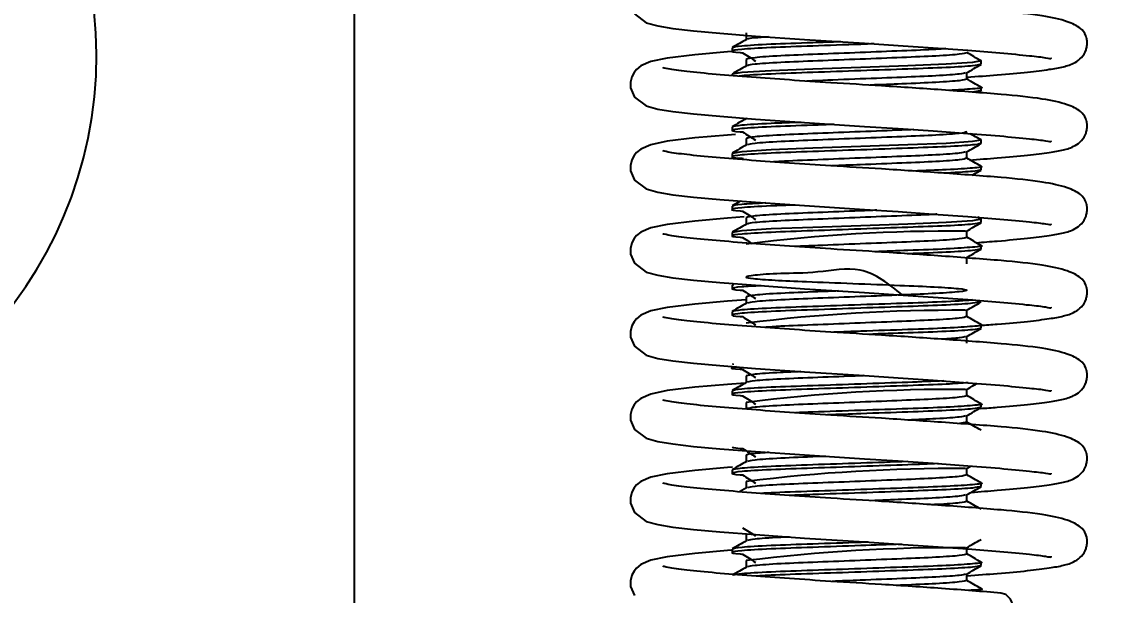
# Model space of a CAD drawing. Header units: millimetres. Extents: x 5 to 292, y 4 to 204.
# Drawn here: x 120.52 to 133.69, y 88.78 to 95.68 of the extents above; entities that cross this region are included whole.
import ezdxf

# ---------------------------------------------------------------- set-up
doc = ezdxf.new("R2010")
doc.units = ezdxf.units.MM
doc.layers.add('LAYER_1', color=179, linetype='Continuous')
doc.styles.add('SLDTEXTSTYLE0', font='TXT', dxfattribs={"width": 0.75})
doc.dimstyles.new('SLDDIMSTYLE1', dxfattribs={"dimtxt": 3.5, "dimasz": 3.556, "dimexe": 0, "dimexo": 0.0625, "dimgap": 0.875, "dimtad": 1, "dimrnd": 1e-09, "dimzin": 12, "dimdsep": 46, "dimtxsty": 'SLDTEXTSTYLE0', "dimblk1": 'CLOSED', "dimblk2": 'CLOSED', "dimsah": 1, "dimcen": 0.09, "dimadec": 0, "dimazin": 3, "dimtfac": 1, "dimtmove": 0, "dimatfit": 0, "dimldrblk": 'CLOSED', "dimfxl": 1, "dimfrac": 2, "dimtolj": 1, "dimtzin": 12, "dimarcsym": 0})

# ---------------------------------------------------------------- blocks, each defined once
blk = doc.blocks.new('_CLOSED')
at = {"color": 0, "linetype": 'ByBlock', "lineweight": -2}
for p, q in [((-1, 0.166667), (0, 0)), ((-1, 0.166667), (-1, -0.166667)), ((0, 0), (-1, -0.166667)), ((0, 0), (-1, 0))]:
    blk.add_line(p, q, dxfattribs=at)
blk = doc.blocks.new('_D_2')
at = {"layer": 'LAYER_1'}
for p, q in [((145.849, 100.538), (145.849, 106.888)), ((120.023, 100.538), (146.849, 100.538)), ((145.849, 100.538), (145.849, 77.566)), ((79.07, 77.566), (146.849, 77.566)), ((145.849, 77.566), (145.849, 71.216))]:
    blk.add_line(p, q, dxfattribs=at)
at = {"layer": 'LAYER_1', "xscale": 3.556, "yscale": 3.556}
for p, rotation in [((145.849, 100.538, 1.494), 270), ((145.849, 77.566, 1.494), 90)]:
    blk.add_blockref('_CLOSED', p, dxfattribs=dict(at, rotation=rotation))
at = {"layer": 'LAYER_1', "insert": (141.337, 79.127), "char_height": 3.5, "attachment_point": 1, "rotation": 90, "style": 'SLDTEXTSTYLE0'}
blk.add_mtext('22.97mm', dxfattribs=at)

msp = doc.modelspace()

# ---------------------------------------------------------------- linework, layer by layer
at = {"color": 7, "linetype": 'Continuous', "lineweight": 25}
for p, q in [((124.523, 96.288), (124.523, 85.788)), ((129.245, 95.545), (129.245, 95.467)), ((129.245, 95.545), (129.245, 95.467)), ((129.073, 95.366), (129.073, 95.327)), ((129.245, 95.227), (129.245, 95.15)), ((129.245, 95.227), (129.245, 95.15)), ((132.073, 95.168), (132.073, 95.208)), ((131.901, 94.989), (131.901, 95.067)), ((132.055, 94.848), (131.971, 94.832)), ((132.035, 94.827), (132.071, 94.848)), ((132.073, 94.85), (132.073, 94.89)), ((129.073, 94.414), (129.073, 94.374)), ((129.245, 94.275), (129.245, 94.197)), ((129.245, 94.275), (129.245, 94.197)), ((132.073, 94.215), (132.073, 94.255)), ((131.901, 94.037), (131.901, 94.115)), ((129.073, 94.096), (129.073, 94.057)), ((132.073, 93.898), (132.073, 93.938)), ((129.073, 93.461), (129.073, 93.422)), ((132.071, 93.305), (132.034, 93.327)), ((129.245, 93.322), (129.245, 93.245)), ((129.245, 93.322), (129.245, 93.245)), ((132.073, 93.263), (132.073, 93.303)), ((129.073, 93.144), (129.073, 93.104)), ((131.901, 93.084), (131.901, 93.162)), ((132.073, 92.945), (132.073, 92.985)), ((131.901, 92.767), (131.901, 92.845)), ((129.09, 92.512), (129.073, 92.509)), ((129.073, 92.509), (129.073, 92.469)), ((129.245, 92.37), (129.245, 92.292)), ((129.245, 92.37), (129.245, 92.292)), ((129.073, 92.191), (129.073, 92.152)), ((131.901, 92.132), (131.901, 92.21)), ((132.073, 91.993), (132.073, 92.033)), ((131.901, 91.814), (131.901, 91.892)), ((129.089, 91.559), (129.073, 91.556)), ((129.245, 91.417), (129.245, 91.34)), ((129.245, 91.417), (129.245, 91.34)), ((129.073, 91.239), (129.073, 91.199)), ((131.901, 91.179), (131.901, 91.257)), ((129.245, 91.1), (129.245, 91.022)), ((129.245, 91.1), (129.245, 91.022)), ((132.073, 91.04), (132.073, 91.08)), ((131.899, 90.862), (131.812, 90.844)), ((131.901, 90.862), (131.901, 90.94)), ((129.245, 90.465), (129.245, 90.387)), ((129.245, 90.465), (129.245, 90.387)), ((131.898, 90.303), (131.95, 90.333)), ((131.901, 90.227), (131.901, 90.305)), ((129.073, 90.286), (129.073, 90.247)), ((129.247, 90.071), (129.165, 90.023)), ((129.245, 90.147), (129.245, 90.07)), ((129.245, 90.147), (129.245, 90.07)), ((132.073, 90.088), (132.073, 90.128)), ((131.901, 89.909), (131.901, 89.987)), ((129.245, 89.512), (129.245, 89.435)), ((129.245, 89.512), (129.245, 89.435)), ((129.073, 89.334), (129.073, 89.294)), ((131.901, 89.274), (131.901, 89.352)), ((129.245, 89.195), (129.245, 89.117)), ((129.245, 89.195), (129.245, 89.117)), ((132.073, 89.135), (132.073, 89.175)), ((131.901, 88.957), (131.901, 89.035))]:
    msp.add_line(p, q, dxfattribs=at)
at = {"color": 7, "linetype": 'Continuous', "lineweight": 25, "flags": 128}
for points in [[(127.898, 95.774), (128.041, 95.668), (128.179, 95.629), (128.361, 95.599), (128.61, 95.57), (128.928, 95.542), (129.355, 95.508), (129.944, 95.467), (130.668, 95.421), (131.074, 95.395), (131.496, 95.366), (131.913, 95.336), (132.296, 95.306), (132.296, 95.306)], [(129.098, 95.322), (129.019, 95.316), (128.625, 95.281), (128.294, 95.241), (128.095, 95.2), (127.974, 95.148), (127.923, 95.106), (127.894, 95.07), (127.867, 95.019), (127.851, 94.952), (127.852, 94.885), (127.898, 94.774), (128.041, 94.668), (128.179, 94.629), (128.361, 94.599), (128.61, 94.57), (128.928, 94.542), (129.355, 94.508), (129.944, 94.467), (130.668, 94.421), (131.074, 94.395), (131.496, 94.366), (131.913, 94.336), (132.296, 94.306), (132.296, 94.306)], [(132.059, 95.21), (132.073, 95.208), (131.969, 95.189), (131.651, 95.168), (131.189, 95.15), (130.623, 95.13), (130.046, 95.11), (129.545, 95.091), (129.193, 95.069), (129.073, 95.049), (129.073, 95.049)], [(129.114, 94.323), (129.019, 94.316), (128.625, 94.281), (128.294, 94.241), (128.095, 94.2), (127.974, 94.148), (127.923, 94.106), (127.894, 94.07), (127.867, 94.019), (127.851, 93.952), (127.852, 93.885), (127.898, 93.774), (128.041, 93.668), (128.179, 93.629), (128.361, 93.599), (128.61, 93.57), (128.928, 93.542), (129.355, 93.508), (129.944, 93.467), (130.668, 93.421), (131.074, 93.395), (131.496, 93.366), (131.913, 93.336), (132.296, 93.306), (132.296, 93.306)], [(132.059, 94.258), (132.073, 94.256), (131.969, 94.237), (131.651, 94.216), (131.189, 94.197), (130.623, 94.178), (130.046, 94.157), (129.545, 94.138), (129.193, 94.116), (129.073, 94.096), (129.073, 94.096)], [(129.221, 93.331), (129.019, 93.316), (128.625, 93.281), (128.294, 93.241), (128.095, 93.2), (127.974, 93.148), (127.923, 93.106), (127.894, 93.07), (127.867, 93.019), (127.851, 92.952), (127.852, 92.885), (127.898, 92.774), (128.041, 92.668), (128.179, 92.629), (128.361, 92.599), (128.61, 92.57), (128.928, 92.542), (129.355, 92.508), (129.944, 92.467), (130.668, 92.421), (131.074, 92.395), (131.496, 92.366), (131.913, 92.336), (132.296, 92.306), (132.296, 92.306)], [(132.059, 93.305), (132.073, 93.303), (131.969, 93.284), (131.651, 93.263), (131.189, 93.245), (130.623, 93.225), (130.046, 93.205), (129.545, 93.186), (129.193, 93.164), (129.073, 93.144), (129.073, 93.144)], [(129.245, 92.333), (129.019, 92.316), (128.625, 92.281), (128.294, 92.241), (128.095, 92.2), (127.974, 92.148), (127.923, 92.106), (127.894, 92.07), (127.867, 92.019), (127.851, 91.952), (127.852, 91.885), (127.898, 91.774), (128.041, 91.668), (128.179, 91.629), (128.361, 91.599), (128.61, 91.57), (128.928, 91.542), (129.355, 91.508), (129.944, 91.467), (130.668, 91.421), (131.074, 91.395), (131.496, 91.366), (131.913, 91.336), (132.296, 91.306), (132.296, 91.306)], [(129.232, 91.332), (129.019, 91.316), (128.625, 91.281), (128.294, 91.241), (128.095, 91.2), (127.974, 91.148), (127.923, 91.106), (127.894, 91.07), (127.867, 91.019), (127.851, 90.952), (127.852, 90.885), (127.898, 90.774), (128.041, 90.668), (128.179, 90.629), (128.361, 90.599), (128.61, 90.57), (128.928, 90.542), (129.355, 90.508), (129.944, 90.467), (130.668, 90.421), (131.074, 90.395), (131.496, 90.366), (131.913, 90.336), (132.296, 90.306), (132.296, 90.306)], [(129.077, 90.32), (129.019, 90.316), (128.625, 90.281), (128.294, 90.241), (128.095, 90.2), (127.974, 90.148), (127.923, 90.106), (127.894, 90.07), (127.867, 90.019), (127.851, 89.952), (127.852, 89.885), (127.898, 89.774), (128.041, 89.668), (128.179, 89.629), (128.361, 89.599), (128.61, 89.57), (128.928, 89.542), (129.355, 89.508), (129.944, 89.467), (130.668, 89.421), (131.074, 89.395), (131.496, 89.366), (131.913, 89.336), (132.296, 89.306), (132.296, 89.306)], [(129.073, 89.32), (129.019, 89.316), (128.625, 89.281), (128.294, 89.241), (128.095, 89.2), (127.974, 89.148), (127.923, 89.106), (127.894, 89.07), (127.867, 89.019), (127.851, 88.952), (127.852, 88.885), (127.898, 88.774)], [(132.296, 88.306), (132.304, 88.306), (132.369, 88.325), (132.425, 88.379), (132.462, 88.46), (132.475, 88.556), (132.462, 88.651), (132.425, 88.732), (132.369, 88.787), (132.31, 88.805)]]:
    msp.add_lwpolyline(points, dxfattribs=at)
at = {"color": 7, "linetype": 'Continuous', "lineweight": 25}
for centre, radius, start, end in [((116.379, 95.244), 5.044, 0.5, 89.5), ((116.423, 95.288), 5, 270, 0), ((131.75, 72.993), 20.168, 89.6179, 97.135), ((131.749, 72.05), 20.158, 89.6161, 97.1368), ((131.75, 71.09), 20.166, 89.6174, 97.1353), ((131.75, 70.136), 20.167, 89.6178, 97.1351), ((131.75, 69.186), 20.165, 89.6173, 97.1356)]:
    msp.add_arc(centre, radius, start, end, dxfattribs=at)
for points, knots in [([(131.901, 95.013), (132.026, 95.022), (132.302, 95.043), (132.631, 95.073), (132.896, 95.106), (133.059, 95.136), (133.175, 95.167), (133.281, 95.241), (133.33, 95.317), (133.347, 95.382), (133.35, 95.421), (133.348, 95.456), (133.343, 95.483), (133.323, 95.544), (133.261, 95.616), (133.103, 95.693), (132.805, 95.758), (132.386, 95.801), (131.978, 95.832), (131.502, 95.867), (130.921, 95.906), (130.292, 95.943), (129.76, 95.979), (129.288, 96.013), (128.861, 96.047), (128.512, 96.081), (128.308, 96.108), (128.236, 96.129), (128.243, 96.124), (128.243, 96.124)], [0, 0, 0, 0, 0.043062, 0.094746, 0.141849, 0.183734, 0.220463, 0.238012, 0.25447, 0.2609, 0.266018, 0.268554, 0.273803, 0.280962, 0.310003, 0.353753, 0.411449, 0.480778, 0.523617, 0.564368, 0.637024, 0.696776, 0.746643, 0.796498, 0.849534, 0.905571, 0.960127, 0.998432, 1, 1, 1, 1]), ([(130.382, 95.439), (130.268, 95.435), (129.956, 95.424), (129.514, 95.409), (129.144, 95.386), (129.097, 95.373), (129.073, 95.366)], [0, 0, 0, 0, 0.158641, 0.433873, 0.720338, 1, 1, 1, 1]), ([(129.247, 95.468), (129.219, 95.452), (129.161, 95.419), (129.104, 95.386), (129.075, 95.369)], [0, 0, 0, 0, 0.499962, 1, 1, 1, 1]), ([(129.513, 95.497), (129.453, 95.493), (129.294, 95.483), (129.273, 95.474), (129.26, 95.469)], [0, 0, 0, 0, 0.385319, 1, 1, 1, 1]), ([(130.785, 95.414), (130.731, 95.412), (130.489, 95.403), (130.028, 95.387), (129.512, 95.369), (129.152, 95.347), (129.048, 95.327), (129.085, 95.314), (129.196, 95.307), (129.209, 95.306)], [0, 0, 0, 0, 0.0524843, 0.2368106, 0.423051, 0.6168922, 0.80613, 0.9775587, 1, 1, 1, 1]), ([(129.198, 95.306), (129.225, 95.29), (129.278, 95.256), (129.331, 95.223), (129.357, 95.207)], [0, 0, 0, 0, 0.4999987, 1, 1, 1, 1]), ([(131.646, 95.356), (131.609, 95.353), (131.489, 95.343), (131.121, 95.329), (130.619, 95.309), (130.091, 95.288), (129.635, 95.27), (129.308, 95.247), (129.266, 95.234), (129.245, 95.227)], [0, 0, 0, 0, 0.06504, 0.214508, 0.368079, 0.522636, 0.678793, 0.841327, 1, 1, 1, 1]), ([(131.899, 95.307), (131.882, 95.301), (131.846, 95.288), (131.554, 95.267), (131.128, 95.249), (130.617, 95.229), (130.092, 95.208), (129.636, 95.19), (129.321, 95.169), (129.279, 95.157), (129.261, 95.151)], [0, 0, 0, 0, 0.1215282, 0.2495671, 0.3726469, 0.4991065, 0.6263774, 0.754966, 0.8888067, 1, 1, 1, 1]), ([(132.071, 95.21), (132.042, 95.227), (131.985, 95.259), (131.929, 95.292), (131.901, 95.308)], [0, 0, 0, 0, 0.507398, 1, 1, 1, 1]), ([(132.296, 95.306), (132.425, 95.294), (132.662, 95.271), (132.846, 95.251), (132.921, 95.232), (132.915, 95.245), (132.914, 95.247)], [0, 0, 0, 0, 0.389276, 0.713916, 0.967012, 1, 1, 1, 1]), ([(131.931, 94.015), (132.046, 94.024), (132.311, 94.044), (132.631, 94.073), (132.896, 94.106), (133.059, 94.136), (133.175, 94.167), (133.281, 94.241), (133.33, 94.317), (133.347, 94.382), (133.35, 94.421), (133.348, 94.456), (133.343, 94.483), (133.323, 94.544), (133.261, 94.616), (133.103, 94.693), (132.805, 94.758), (132.386, 94.801), (131.978, 94.832), (131.502, 94.867), (130.921, 94.906), (130.292, 94.943), (129.76, 94.979), (129.288, 95.013), (128.861, 95.047), (128.512, 95.081), (128.308, 95.108), (128.236, 95.129), (128.243, 95.124), (128.243, 95.124)], [0, 0, 0, 0, 0.039632, 0.091501, 0.138773, 0.180808, 0.217669, 0.23528, 0.251797, 0.258251, 0.263387, 0.265932, 0.2712, 0.278385, 0.30753, 0.351436, 0.409339, 0.478917, 0.521909, 0.562807, 0.635723, 0.695689, 0.745735, 0.795768, 0.848995, 0.905233, 0.959984, 0.998427, 1, 1, 1, 1]), ([(129.247, 95.151), (129.219, 95.134), (129.161, 95.101), (129.104, 95.068), (129.075, 95.051)], [0, 0, 0, 0, 0.499966, 1, 1, 1, 1]), ([(132.055, 95.165), (132.038, 95.16), (131.999, 95.148), (131.68, 95.128), (131.2, 95.111), (130.624, 95.09), (130.028, 95.069), (129.522, 95.051), (129.212, 95.034), (129.169, 95.026), (129.161, 95.024)], [0, 0, 0, 0, 0.113802, 0.255187, 0.391099, 0.530741, 0.671278, 0.813274, 0.961065, 1, 1, 1, 1]), ([(131.884, 95.066), (131.869, 95.061), (131.834, 95.049), (131.553, 95.029), (131.127, 95.011), (130.622, 94.991), (130.204, 94.975), (130.017, 94.967), (129.974, 94.965)], [0, 0, 0, 0, 0.157754, 0.356254, 0.547066, 0.743117, 0.940427, 1, 1, 1, 1]), ([(131.898, 95.066), (131.927, 95.082), (131.985, 95.116), (132.042, 95.149), (132.071, 95.165)], [0, 0, 0, 0, 0.499959, 1, 1, 1, 1]), ([(131.899, 94.989), (131.882, 94.983), (131.847, 94.971), (131.553, 94.95), (131.165, 94.933), (130.868, 94.922), (130.738, 94.917)], [0, 0, 0, 0, 0.2592846, 0.5324599, 0.7950551, 1, 1, 1, 1]), ([(132.071, 94.893), (132.042, 94.909), (131.985, 94.942), (131.929, 94.975), (131.901, 94.991)], [0, 0, 0, 0, 0.507462, 1, 1, 1, 1]), ([(132.059, 94.893), (132.064, 94.892), (132.111, 94.885), (132.005, 94.872), (131.789, 94.859), (131.685, 94.853)], [0, 0, 0, 0, 0.058457, 0.549204, 1, 1, 1, 1]), ([(129.247, 94.516), (129.218, 94.499), (129.161, 94.466), (129.104, 94.433), (129.075, 94.416)], [0, 0, 0, 0, 0.49996, 1, 1, 1, 1]), ([(130.303, 94.444), (130.216, 94.441), (129.932, 94.431), (129.513, 94.416), (129.152, 94.394), (129.048, 94.375), (129.085, 94.362), (129.196, 94.354), (129.209, 94.354)], [0, 0, 0, 0, 0.0969514, 0.3173214, 0.5466853, 0.7706022, 0.9734462, 1, 1, 1, 1]), ([(129.906, 94.469), (129.78, 94.465), (129.471, 94.454), (129.147, 94.434), (129.097, 94.42), (129.073, 94.414)], [0, 0, 0, 0, 0.259191, 0.634046, 1, 1, 1, 1]), ([(131.261, 94.382), (131.214, 94.38), (131.031, 94.372), (130.613, 94.356), (130.093, 94.335), (129.634, 94.317), (129.308, 94.295), (129.266, 94.282), (129.245, 94.275)], [0, 0, 0, 0, 0.0620853, 0.2454567, 0.4300046, 0.6164633, 0.8105375, 1, 1, 1, 1]), ([(129.198, 94.354), (129.225, 94.337), (129.278, 94.304), (129.331, 94.271), (129.357, 94.254)], [0, 0, 0, 0, 0.500003, 1, 1, 1, 1]), ([(131.899, 94.354), (131.882, 94.348), (131.846, 94.336), (131.554, 94.315), (131.128, 94.297), (130.617, 94.277), (130.092, 94.256), (129.636, 94.238), (129.321, 94.216), (129.279, 94.204), (129.26, 94.199)], [0, 0, 0, 0, 0.121483, 0.249474, 0.372508, 0.49892, 0.626143, 0.754684, 0.888474, 1, 1, 1, 1]), ([(132.071, 94.258), (132.042, 94.274), (131.998, 94.3), (131.954, 94.325), (131.938, 94.334)], [0, 0, 0, 0, 0.65113, 1, 1, 1, 1]), ([(132.296, 94.306), (132.425, 94.294), (132.662, 94.271), (132.846, 94.251), (132.921, 94.232), (132.915, 94.245), (132.914, 94.247)], [0, 0, 0, 0, 0.3892759, 0.7139155, 0.9670114, 1, 1, 1, 1]), ([(132.012, 93.021), (132.099, 93.028), (132.335, 93.046), (132.63, 93.073), (132.896, 93.106), (133.059, 93.136), (133.175, 93.167), (133.281, 93.241), (133.33, 93.317), (133.347, 93.382), (133.35, 93.421), (133.348, 93.456), (133.343, 93.483), (133.323, 93.544), (133.261, 93.616), (133.103, 93.693), (132.805, 93.758), (132.386, 93.801), (131.978, 93.832), (131.502, 93.867), (130.921, 93.906), (130.292, 93.943), (129.76, 93.979), (129.288, 94.013), (128.861, 94.047), (128.512, 94.081), (128.308, 94.108), (128.236, 94.129), (128.243, 94.124), (128.243, 94.124)], [0, 0, 0, 0, 0.030315, 0.082688, 0.130418, 0.172862, 0.21008, 0.227862, 0.24454, 0.251055, 0.256242, 0.258811, 0.26413, 0.271385, 0.300812, 0.345145, 0.40361, 0.473863, 0.517272, 0.558566, 0.63219, 0.692737, 0.743269, 0.793787, 0.84753, 0.904313, 0.959596, 0.998411, 1, 1, 1, 1]), ([(132.055, 94.213), (132.038, 94.207), (131.999, 94.196), (131.68, 94.176), (131.201, 94.158), (130.623, 94.138), (130.03, 94.117), (129.511, 94.099), (129.153, 94.077), (129.048, 94.057), (129.085, 94.044), (129.196, 94.037), (129.209, 94.036)], [0, 0, 0, 0, 0.090812, 0.203635, 0.31209, 0.423522, 0.535668, 0.648979, 0.766914, 0.882048, 0.986346, 1, 1, 1, 1]), ([(129.247, 94.198), (129.219, 94.182), (129.161, 94.149), (129.104, 94.115), (129.075, 94.099)], [0, 0, 0, 0, 0.499965, 1, 1, 1, 1]), ([(131.898, 94.113), (131.927, 94.13), (131.985, 94.163), (132.042, 94.196), (132.071, 94.213)], [0, 0, 0, 0, 0.4999546, 1, 1, 1, 1]), ([(131.884, 94.113), (131.869, 94.108), (131.835, 94.097), (131.553, 94.077), (131.129, 94.059), (130.615, 94.039), (130.101, 94.018), (129.723, 94.004), (129.6, 93.995), (129.572, 93.993)], [0, 0, 0, 0, 0.131444, 0.296838, 0.455827, 0.619181, 0.783583, 0.949688, 1, 1, 1, 1]), ([(131.899, 94.037), (131.882, 94.031), (131.847, 94.018), (131.554, 93.997), (131.129, 93.979), (130.67, 93.961), (130.386, 93.95), (130.271, 93.945)], [0, 0, 0, 0, 0.207604, 0.426331, 0.636586, 0.852614, 1, 1, 1, 1]), ([(132.071, 93.94), (132.042, 93.957), (131.985, 93.989), (131.929, 94.022), (131.901, 94.038)], [0, 0, 0, 0, 0.507591, 1, 1, 1, 1]), ([(132.059, 93.94), (132.064, 93.94), (132.111, 93.932), (131.987, 93.919), (131.708, 93.899), (131.395, 93.888), (131.254, 93.883)], [0, 0, 0, 0, 0.040139, 0.373622, 0.716732, 1, 1, 1, 1]), ([(132.055, 93.895), (132.036, 93.89), (131.992, 93.879), (131.804, 93.865), (131.633, 93.858), (131.624, 93.858)], [0, 0, 0, 0, 0.432301, 0.96938, 1, 1, 1, 1]), ([(131.962, 93.833), (131.97, 93.837), (132.006, 93.858), (132.042, 93.879), (132.071, 93.895)], [0, 0, 0, 0, 0.20461, 1, 1, 1, 1]), ([(129.834, 93.474), (129.733, 93.471), (129.451, 93.461), (129.156, 93.442), (129.047, 93.422), (129.085, 93.409), (129.196, 93.402), (129.209, 93.401)], [0, 0, 0, 0, 0.156809, 0.440101, 0.716666, 0.967203, 1, 1, 1, 1]), ([(129.482, 93.499), (129.371, 93.493), (129.129, 93.48), (129.093, 93.468), (129.073, 93.461)], [0, 0, 0, 0, 0.45662, 1, 1, 1, 1]), ([(129.176, 93.522), (129.171, 93.519), (129.137, 93.5), (129.104, 93.481), (129.075, 93.464)], [0, 0, 0, 0, 0.145622, 1, 1, 1, 1]), ([(129.198, 93.401), (129.225, 93.385), (129.278, 93.351), (129.331, 93.318), (129.357, 93.302)], [0, 0, 0, 0, 0.500003, 1, 1, 1, 1]), ([(130.817, 93.412), (130.751, 93.409), (130.517, 93.4), (130.09, 93.383), (129.635, 93.365), (129.308, 93.342), (129.266, 93.329), (129.245, 93.322)], [0, 0, 0, 0, 0.088137, 0.311162, 0.536497, 0.771035, 1, 1, 1, 1]), ([(131.539, 93.363), (131.535, 93.363), (131.442, 93.356), (131.116, 93.345), (130.621, 93.324), (130.091, 93.303), (129.636, 93.285), (129.321, 93.264), (129.279, 93.252), (129.26, 93.246)], [0, 0, 0, 0, 0.006648, 0.169527, 0.336879, 0.505305, 0.675474, 0.852593, 1, 1, 1, 1]), ([(132.055, 93.26), (132.038, 93.255), (131.999, 93.243), (131.68, 93.223), (131.201, 93.206), (130.623, 93.185), (130.03, 93.164), (129.511, 93.146), (129.153, 93.124), (129.048, 93.105), (129.085, 93.092), (129.196, 93.084), (129.209, 93.084)], [0, 0, 0, 0, 0.0908122, 0.2036347, 0.3120901, 0.4235223, 0.5356682, 0.6489786, 0.7669135, 0.8820477, 0.9863465, 1, 1, 1, 1]), ([(129.247, 93.246), (129.219, 93.229), (129.161, 93.196), (129.104, 93.163), (129.075, 93.146)], [0, 0, 0, 0, 0.4999615, 1, 1, 1, 1]), ([(131.898, 93.161), (131.927, 93.177), (131.985, 93.211), (132.042, 93.244), (132.071, 93.26)], [0, 0, 0, 0, 0.4999546, 1, 1, 1, 1]), ([(132.296, 93.306), (132.425, 93.294), (132.662, 93.271), (132.846, 93.251), (132.921, 93.232), (132.915, 93.245), (132.914, 93.247)], [0, 0, 0, 0, 0.389276, 0.713916, 0.967012, 1, 1, 1, 1]), ([(132.058, 92.025), (132.129, 92.031), (132.348, 92.047), (132.63, 92.073), (132.897, 92.106), (133.059, 92.136), (133.175, 92.167), (133.281, 92.241), (133.33, 92.317), (133.347, 92.382), (133.35, 92.421), (133.348, 92.456), (133.343, 92.483), (133.323, 92.544), (133.261, 92.616), (133.103, 92.693), (132.805, 92.758), (132.386, 92.801), (131.978, 92.832), (131.502, 92.867), (130.921, 92.906), (130.292, 92.943), (129.76, 92.979), (129.288, 93.013), (128.861, 93.047), (128.512, 93.081), (128.308, 93.108), (128.236, 93.129), (128.243, 93.124), (128.243, 93.124)], [0, 0, 0, 0, 0.024929, 0.077592, 0.125588, 0.168267, 0.205692, 0.223573, 0.240343, 0.246895, 0.25211, 0.254694, 0.260042, 0.267337, 0.296928, 0.341507, 0.400297, 0.47094, 0.51459, 0.556113, 0.630146, 0.69103, 0.741843, 0.792642, 0.846683, 0.903782, 0.959372, 0.998403, 1, 1, 1, 1]), ([(129.198, 93.084), (129.225, 93.067), (129.263, 93.043), (129.301, 93.019), (129.313, 93.012)], [0, 0, 0, 0, 0.68976, 1, 1, 1, 1]), ([(131.899, 93.084), (131.882, 93.078), (131.846, 93.066), (131.554, 93.045), (131.128, 93.027), (130.62, 93.007), (130.15, 92.989), (129.92, 92.978), (129.831, 92.975)], [0, 0, 0, 0, 0.172071, 0.35336, 0.527628, 0.706681, 0.886883, 1, 1, 1, 1]), ([(132.071, 92.988), (132.042, 93.004), (131.985, 93.037), (131.929, 93.07), (131.901, 93.086)], [0, 0, 0, 0, 0.50729, 1, 1, 1, 1]), ([(132.059, 92.988), (132.064, 92.987), (132.111, 92.98), (131.989, 92.967), (131.687, 92.945), (131.249, 92.93), (130.925, 92.918), (130.789, 92.913)], [0, 0, 0, 0, 0.030425, 0.289929, 0.556923, 0.813583, 1, 1, 1, 1]), ([(132.055, 92.943), (132.038, 92.937), (132, 92.926), (131.675, 92.906), (131.37, 92.894), (131.183, 92.888), (131.181, 92.888)], [0, 0, 0, 0, 0.289489, 0.649143, 0.994875, 1, 1, 1, 1]), ([(131.898, 92.843), (131.927, 92.86), (131.985, 92.893), (132.042, 92.926), (132.071, 92.943)], [0, 0, 0, 0, 0.4999546, 1, 1, 1, 1]), ([(131.122, 92.392), (130.963, 92.522), (130.667, 92.764), (130.087, 92.65), (129.634, 92.655), (129.318, 92.627), (129.212, 92.609), (129.305, 92.59), (129.565, 92.57), (129.984, 92.552), (130.527, 92.531), (131.085, 92.508), (131.537, 92.49), (131.829, 92.469), (131.934, 92.45), (131.839, 92.431), (131.557, 92.41), (131.128, 92.392), (130.618, 92.372), (130.092, 92.351), (129.636, 92.333), (129.321, 92.312), (129.279, 92.299), (129.261, 92.294)], [0, 0, 0, 0, 0.054683, 0.102062, 0.149931, 0.199755, 0.248395, 0.292458, 0.337812, 0.381519, 0.433967, 0.486802, 0.532556, 0.580192, 0.626669, 0.672995, 0.72066, 0.766478, 0.813554, 0.860933, 0.908802, 0.958626, 1, 1, 1, 1]), ([(129.422, 92.503), (129.337, 92.499), (129.124, 92.487), (129.053, 92.47), (129.085, 92.457), (129.196, 92.449), (129.209, 92.449)], [0, 0, 0, 0, 0.248051, 0.61948, 0.955953, 1, 1, 1, 1]), ([(129.198, 92.449), (129.225, 92.432), (129.278, 92.399), (129.331, 92.366), (129.357, 92.349)], [0, 0, 0, 0, 0.500003, 1, 1, 1, 1]), ([(130.356, 92.441), (130.271, 92.437), (130.012, 92.427), (129.636, 92.412), (129.308, 92.39), (129.266, 92.377), (129.245, 92.37)], [0, 0, 0, 0, 0.136377, 0.418888, 0.712938, 1, 1, 1, 1]), ([(132.055, 92.308), (132.038, 92.302), (131.999, 92.291), (131.68, 92.271), (131.201, 92.253), (130.623, 92.233), (130.03, 92.212), (129.511, 92.194), (129.153, 92.172), (129.048, 92.152), (129.085, 92.139), (129.196, 92.132), (129.209, 92.131)], [0, 0, 0, 0, 0.090812, 0.203635, 0.31209, 0.423522, 0.535668, 0.648979, 0.766914, 0.882048, 0.986346, 1, 1, 1, 1]), ([(131.97, 92.332), (131.97, 92.332), (131.934, 92.325), (131.668, 92.31), (131.204, 92.293), (130.622, 92.273), (130.03, 92.252), (129.513, 92.233), (129.145, 92.211), (129.097, 92.198), (129.073, 92.191)], [0, 0, 0, 0, 0.000596, 0.143101, 0.28009, 0.42084, 0.56249, 0.705612, 0.854575, 1, 1, 1, 1]), ([(129.247, 92.294), (129.219, 92.277), (129.161, 92.244), (129.104, 92.211), (129.075, 92.194)], [0, 0, 0, 0, 0.499966, 1, 1, 1, 1]), ([(131.898, 92.208), (131.927, 92.225), (131.985, 92.258), (132.042, 92.291), (132.071, 92.308)], [0, 0, 0, 0, 0.499964, 1, 1, 1, 1]), ([(132.296, 92.306), (132.425, 92.294), (132.662, 92.271), (132.846, 92.251), (132.921, 92.232), (132.915, 92.245), (132.914, 92.247)], [0, 0, 0, 0, 0.389276, 0.713916, 0.967012, 1, 1, 1, 1]), ([(132.064, 91.026), (132.133, 91.031), (132.35, 91.048), (132.63, 91.073), (132.897, 91.106), (133.059, 91.136), (133.175, 91.167), (133.281, 91.241), (133.33, 91.317), (133.347, 91.382), (133.35, 91.421), (133.348, 91.456), (133.343, 91.483), (133.323, 91.544), (133.261, 91.616), (133.103, 91.693), (132.805, 91.758), (132.386, 91.801), (131.978, 91.832), (131.502, 91.867), (130.921, 91.906), (130.292, 91.943), (129.76, 91.979), (129.288, 92.013), (128.861, 92.047), (128.512, 92.081), (128.308, 92.108), (128.236, 92.129), (128.243, 92.124), (128.243, 92.124)], [0, 0, 0, 0, 0.024207, 0.076909, 0.124941, 0.167652, 0.205104, 0.222998, 0.239781, 0.246338, 0.251557, 0.254143, 0.259494, 0.266795, 0.296408, 0.34102, 0.399853, 0.470548, 0.514231, 0.555785, 0.629873, 0.690801, 0.741652, 0.792488, 0.84657, 0.903711, 0.959342, 0.998401, 1, 1, 1, 1]), ([(129.198, 92.131), (129.225, 92.115), (129.278, 92.081), (129.331, 92.048), (129.357, 92.032)], [0, 0, 0, 0, 0.500003, 1, 1, 1, 1]), ([(131.899, 92.132), (131.882, 92.126), (131.846, 92.113), (131.554, 92.092), (131.129, 92.074), (130.616, 92.054), (130.097, 92.033), (129.674, 92.017), (129.523, 92.006), (129.462, 92.001)], [0, 0, 0, 0, 0.144464, 0.296668, 0.442977, 0.593303, 0.744594, 0.897451, 1, 1, 1, 1]), ([(132.059, 92.035), (132.064, 92.035), (132.111, 92.027), (131.989, 92.014), (131.687, 91.993), (131.2, 91.975), (130.705, 91.958), (130.408, 91.947), (130.3, 91.944)], [0, 0, 0, 0, 0.025257, 0.236867, 0.454584, 0.663875, 0.878909, 1, 1, 1, 1]), ([(132.071, 92.035), (132.042, 92.052), (131.985, 92.084), (131.929, 92.117), (131.901, 92.133)], [0, 0, 0, 0, 0.507488, 1, 1, 1, 1]), ([(132.055, 91.99), (132.038, 91.985), (131.999, 91.973), (131.679, 91.953), (131.226, 91.936), (130.873, 91.924), (130.708, 91.918)], [0, 0, 0, 0, 0.223296, 0.500712, 0.76739, 1, 1, 1, 1]), ([(131.884, 91.891), (131.872, 91.886), (131.848, 91.876), (131.679, 91.865), (131.597, 91.86)], [0, 0, 0, 0, 0.513145, 1, 1, 1, 1]), ([(131.898, 91.891), (131.927, 91.907), (131.985, 91.941), (132.042, 91.974), (132.071, 91.99)], [0, 0, 0, 0, 0.4999546, 1, 1, 1, 1]), ([(129.128, 91.526), (129.106, 91.523), (129.038, 91.514), (129.085, 91.504), (129.196, 91.497), (129.209, 91.496)], [0, 0, 0, 0, 0.309837, 0.9201104, 1, 1, 1, 1]), ([(129.198, 91.496), (129.225, 91.48), (129.278, 91.446), (129.331, 91.413), (129.357, 91.397)], [0, 0, 0, 0, 0.500008, 1, 1, 1, 1]), ([(131.623, 91.357), (131.485, 91.352), (131.196, 91.34), (130.621, 91.32), (130.03, 91.299), (129.513, 91.281), (129.145, 91.259), (129.097, 91.245), (129.073, 91.239)], [0, 0, 0, 0, 0.151628, 0.317493, 0.48442, 0.653081, 0.828625, 1, 1, 1, 1]), ([(129.903, 91.47), (129.82, 91.466), (129.576, 91.456), (129.311, 91.437), (129.267, 91.424), (129.245, 91.417)], [0, 0, 0, 0, 0.208368, 0.608944, 1, 1, 1, 1]), ([(130.666, 91.421), (130.65, 91.421), (130.466, 91.413), (130.089, 91.398), (129.636, 91.38), (129.321, 91.359), (129.279, 91.347), (129.26, 91.341)], [0, 0, 0, 0, 0.023798, 0.27171, 0.522189, 0.782899, 1, 1, 1, 1]), ([(131.916, 91.336), (131.837, 91.33), (131.668, 91.317), (131.196, 91.301), (130.624, 91.28), (130.03, 91.259), (129.511, 91.241), (129.153, 91.219), (129.048, 91.2), (129.085, 91.187), (129.196, 91.179), (129.209, 91.179)], [0, 0, 0, 0, 0.105465, 0.22729, 0.352459, 0.478429, 0.605708, 0.73818, 0.867507, 0.984663, 1, 1, 1, 1]), ([(129.247, 91.341), (129.219, 91.324), (129.161, 91.291), (129.104, 91.258), (129.075, 91.241)], [0, 0, 0, 0, 0.499965, 1, 1, 1, 1]), ([(131.898, 91.256), (131.927, 91.272), (131.968, 91.296), (132.01, 91.32), (132.022, 91.327)], [0, 0, 0, 0, 0.694558, 1, 1, 1, 1]), ([(132.296, 91.306), (132.425, 91.294), (132.662, 91.271), (132.846, 91.251), (132.921, 91.232), (132.915, 91.245), (132.914, 91.247)], [0, 0, 0, 0, 0.389276, 0.7139156, 0.9670116, 1, 1, 1, 1]), ([(131.952, 90.017), (132.059, 90.025), (132.317, 90.045), (132.631, 90.073), (132.896, 90.106), (133.059, 90.136), (133.175, 90.167), (133.281, 90.241), (133.33, 90.317), (133.347, 90.382), (133.35, 90.421), (133.348, 90.456), (133.343, 90.483), (133.323, 90.544), (133.261, 90.616), (133.103, 90.693), (132.805, 90.758), (132.386, 90.801), (131.978, 90.832), (131.502, 90.867), (130.921, 90.906), (130.292, 90.943), (129.76, 90.979), (129.288, 91.013), (128.861, 91.047), (128.512, 91.081), (128.308, 91.108), (128.236, 91.129), (128.243, 91.124), (128.243, 91.124)], [0, 0, 0, 0, 0.037256, 0.089254, 0.136643, 0.178782, 0.215734, 0.233389, 0.249947, 0.256416, 0.261565, 0.264116, 0.269397, 0.2766, 0.305817, 0.349832, 0.407878, 0.477628, 0.520727, 0.561725, 0.634822, 0.694936, 0.745106, 0.795263, 0.848621, 0.904998, 0.959885, 0.998423, 1, 1, 1, 1]), ([(129.198, 91.179), (129.225, 91.162), (129.278, 91.129), (129.331, 91.096), (129.357, 91.079)], [0, 0, 0, 0, 0.500003, 1, 1, 1, 1]), ([(131.899, 91.179), (131.882, 91.173), (131.846, 91.161), (131.554, 91.14), (131.128, 91.122), (130.617, 91.102), (130.092, 91.081), (129.636, 91.063), (129.321, 91.041), (129.279, 91.029), (129.26, 91.024)], [0, 0, 0, 0, 0.121505, 0.249519, 0.372574, 0.499009, 0.626256, 0.754819, 0.888634, 1, 1, 1, 1]), ([(132.071, 91.083), (132.042, 91.099), (131.985, 91.132), (131.929, 91.165), (131.901, 91.181)], [0, 0, 0, 0, 0.507657, 1, 1, 1, 1]), ([(132.059, 91.083), (132.064, 91.082), (132.111, 91.075), (131.989, 91.062), (131.688, 91.04), (131.197, 91.023), (130.628, 91.003), (130.134, 90.986), (129.904, 90.977), (129.836, 90.974)], [0, 0, 0, 0, 0.0215529, 0.1997833, 0.3831582, 0.559435, 0.7405501, 0.9228252, 1, 1, 1, 1]), ([(132.055, 91.038), (132.038, 91.032), (131.999, 91.021), (131.68, 91.001), (131.202, 90.983), (130.679, 90.965), (130.355, 90.953), (130.222, 90.949)], [0, 0, 0, 0, 0.18106, 0.406005, 0.622242, 0.844414, 1, 1, 1, 1]), ([(131.898, 90.938), (131.927, 90.955), (131.985, 90.988), (132.042, 91.021), (132.071, 91.038)], [0, 0, 0, 0, 0.499964, 1, 1, 1, 1]), ([(131.884, 90.938), (131.869, 90.933), (131.833, 90.922), (131.577, 90.903), (131.309, 90.892), (131.191, 90.887)], [0, 0, 0, 0, 0.307347, 0.694079, 1, 1, 1, 1]), ([(132.071, 90.765), (132.042, 90.782), (131.985, 90.814), (131.929, 90.847), (131.901, 90.863)], [0, 0, 0, 0, 0.507678, 1, 1, 1, 1]), ([(129.073, 90.564), (129.078, 90.558), (129.084, 90.552), (129.196, 90.544), (129.209, 90.544)], [0, 0, 0, 0, 0.884245, 1, 1, 1, 1]), ([(129.198, 90.544), (129.225, 90.527), (129.278, 90.494), (129.331, 90.461), (129.357, 90.444)], [0, 0, 0, 0, 0.500006, 1, 1, 1, 1]), ([(129.518, 90.497), (129.456, 90.493), (129.281, 90.482), (129.259, 90.472), (129.245, 90.465)], [0, 0, 0, 0, 0.354275, 1, 1, 1, 1]), ([(130.204, 90.45), (130.171, 90.449), (129.965, 90.441), (129.638, 90.428), (129.32, 90.406), (129.279, 90.394), (129.26, 90.389)], [0, 0, 0, 0, 0.06082, 0.383952, 0.720282, 1, 1, 1, 1]), ([(131.554, 90.362), (131.437, 90.358), (131.169, 90.347), (130.62, 90.328), (130.031, 90.307), (129.511, 90.289), (129.153, 90.267), (129.048, 90.247), (129.085, 90.234), (129.196, 90.227), (129.209, 90.226)], [0, 0, 0, 0, 0.110647, 0.254711, 0.399697, 0.546188, 0.698658, 0.847507, 0.982348, 1, 1, 1, 1]), ([(131.187, 90.387), (131.001, 90.381), (130.627, 90.368), (130.029, 90.347), (129.514, 90.328), (129.145, 90.306), (129.097, 90.293), (129.073, 90.286)], [0, 0, 0, 0, 0.195137, 0.39199, 0.590887, 0.797902, 1, 1, 1, 1]), ([(129.247, 90.388), (129.219, 90.372), (129.161, 90.339), (129.104, 90.306), (129.075, 90.289)], [0, 0, 0, 0, 0.499962, 1, 1, 1, 1]), ([(132.296, 90.306), (132.425, 90.294), (132.662, 90.271), (132.846, 90.251), (132.921, 90.232), (132.915, 90.245), (132.914, 90.247)], [0, 0, 0, 0, 0.389276, 0.713916, 0.967011, 1, 1, 1, 1]), ([(129.198, 90.226), (129.225, 90.21), (129.278, 90.176), (129.331, 90.143), (129.357, 90.127)], [0, 0, 0, 0, 0.500003, 1, 1, 1, 1]), ([(131.899, 90.227), (131.882, 90.221), (131.846, 90.208), (131.554, 90.187), (131.128, 90.169), (130.617, 90.149), (130.092, 90.128), (129.636, 90.11), (129.321, 90.089), (129.279, 90.077), (129.261, 90.071)], [0, 0, 0, 0, 0.121527, 0.249564, 0.372642, 0.4991, 0.62637, 0.754957, 0.888796, 1, 1, 1, 1]), ([(132.071, 90.13), (132.042, 90.147), (131.985, 90.179), (131.929, 90.212), (131.901, 90.228)], [0, 0, 0, 0, 0.5073865, 1, 1, 1, 1]), ([(132.312, 89.805), (132.199, 89.814), (131.979, 89.832), (131.502, 89.867), (130.921, 89.906), (130.292, 89.943), (129.76, 89.979), (129.288, 90.013), (128.861, 90.047), (128.512, 90.081), (128.308, 90.108), (128.236, 90.129), (128.243, 90.124), (128.243, 90.124)], [0, 0, 0, 0, 0.082505, 0.160991, 0.300923, 0.416002, 0.512045, 0.608063, 0.710209, 0.818134, 0.923206, 0.996981, 1, 1, 1, 1]), ([(132.059, 90.13), (132.064, 90.13), (132.111, 90.122), (131.989, 90.109), (131.687, 90.088), (131.199, 90.07), (130.621, 90.05), (130.039, 90.029), (129.607, 90.015), (129.464, 90.006), (129.427, 90.003)], [0, 0, 0, 0, 0.0180054, 0.1702753, 0.3269404, 0.4775414, 0.6322759, 0.7880014, 0.945344, 1, 1, 1, 1]), ([(132.055, 90.085), (132.038, 90.08), (131.999, 90.068), (131.68, 90.048), (131.2, 90.031), (130.626, 90.01), (130.106, 89.992), (129.853, 89.983), (129.761, 89.979)], [0, 0, 0, 0, 0.151347, 0.339377, 0.520128, 0.705841, 0.892743, 1, 1, 1, 1]), ([(131.898, 89.986), (131.927, 90.002), (131.985, 90.036), (132.042, 90.069), (132.071, 90.085)], [0, 0, 0, 0, 0.499962, 1, 1, 1, 1]), ([(131.884, 89.986), (131.869, 89.981), (131.835, 89.969), (131.552, 89.949), (131.167, 89.933), (130.872, 89.921), (130.744, 89.916)], [0, 0, 0, 0, 0.2274476, 0.5136423, 0.7887526, 1, 1, 1, 1]), ([(131.899, 89.909), (131.88, 89.903), (131.84, 89.891), (131.655, 89.876), (131.493, 89.868), (131.475, 89.868)], [0, 0, 0, 0, 0.45807, 0.94068, 1, 1, 1, 1]), ([(132.071, 89.813), (132.042, 89.829), (131.985, 89.862), (131.929, 89.895), (131.901, 89.911)], [0, 0, 0, 0, 0.507462, 1, 1, 1, 1]), ([(131.901, 89.013), (132.026, 89.022), (132.302, 89.043), (132.631, 89.073), (132.896, 89.106), (133.059, 89.136), (133.175, 89.167), (133.281, 89.241), (133.33, 89.317), (133.347, 89.382), (133.35, 89.421), (133.348, 89.456), (133.343, 89.483), (133.323, 89.544), (133.261, 89.616), (133.102, 89.693), (132.807, 89.758), (132.487, 89.789), (132.312, 89.805)], [0, 0, 0, 0, 0.089566, 0.197067, 0.29504, 0.38216, 0.458555, 0.495055, 0.529287, 0.542662, 0.553307, 0.558581, 0.569498, 0.584391, 0.644793, 0.735791, 0.855798, 1, 1, 1, 1]), ([(129.198, 89.591), (129.225, 89.575), (129.278, 89.541), (129.331, 89.508), (129.357, 89.492)], [0, 0, 0, 0, 0.500003, 1, 1, 1, 1]), ([(131.112, 89.393), (130.95, 89.387), (130.601, 89.375), (130.029, 89.354), (129.512, 89.336), (129.152, 89.314), (129.048, 89.295), (129.085, 89.282), (129.196, 89.274), (129.209, 89.274)], [0, 0, 0, 0, 0.143079, 0.309781, 0.478215, 0.653522, 0.824667, 0.979704, 1, 1, 1, 1]), ([(130.713, 89.418), (130.683, 89.417), (130.464, 89.409), (130.027, 89.394), (129.514, 89.376), (129.145, 89.354), (129.097, 89.34), (129.073, 89.334)], [0, 0, 0, 0, 0.037041, 0.272561, 0.510527, 0.758204, 1, 1, 1, 1]), ([(129.247, 89.436), (129.218, 89.419), (129.161, 89.386), (129.104, 89.353), (129.075, 89.336)], [0, 0, 0, 0, 0.499967, 1, 1, 1, 1]), ([(129.765, 89.479), (129.73, 89.478), (129.538, 89.47), (129.325, 89.454), (129.28, 89.442), (129.26, 89.436)], [0, 0, 0, 0, 0.1080177, 0.5941649, 1, 1, 1, 1]), ([(131.898, 89.351), (131.927, 89.367), (131.985, 89.401), (132.042, 89.434), (132.071, 89.45)], [0, 0, 0, 0, 0.499962, 1, 1, 1, 1]), ([(129.198, 89.274), (129.225, 89.257), (129.278, 89.224), (129.331, 89.191), (129.357, 89.174)], [0, 0, 0, 0, 0.500006, 1, 1, 1, 1]), ([(131.899, 89.274), (131.882, 89.268), (131.846, 89.256), (131.554, 89.235), (131.128, 89.217), (130.617, 89.197), (130.092, 89.176), (129.636, 89.158), (129.321, 89.136), (129.279, 89.124), (129.26, 89.119)], [0, 0, 0, 0, 0.12148, 0.249469, 0.3725, 0.49891, 0.62613, 0.754668, 0.888456, 1, 1, 1, 1]), ([(132.071, 89.178), (132.042, 89.194), (131.985, 89.227), (131.929, 89.26), (131.901, 89.276)], [0, 0, 0, 0, 0.507494, 1, 1, 1, 1]), ([(132.296, 89.306), (132.425, 89.294), (132.662, 89.271), (132.846, 89.251), (132.921, 89.232), (132.915, 89.245), (132.914, 89.247)], [0, 0, 0, 0, 0.389276, 0.713916, 0.967011, 1, 1, 1, 1]), ([(132.312, 88.805), (132.199, 88.814), (131.979, 88.832), (131.502, 88.867), (130.921, 88.906), (130.292, 88.943), (129.76, 88.979), (129.288, 89.013), (128.861, 89.047), (128.512, 89.081), (128.308, 89.108), (128.236, 89.129), (128.243, 89.124), (128.243, 89.124)], [0, 0, 0, 0, 0.082505, 0.160991, 0.300923, 0.416002, 0.512045, 0.608063, 0.710209, 0.818134, 0.923206, 0.996981, 1, 1, 1, 1]), ([(129.247, 89.118), (129.219, 89.102), (129.161, 89.069), (129.104, 89.035), (129.075, 89.019)], [0, 0, 0, 0, 0.499957, 1, 1, 1, 1]), ([(132.059, 89.178), (132.064, 89.177), (132.111, 89.17), (131.989, 89.157), (131.688, 89.135), (131.198, 89.118), (130.624, 89.098), (130.029, 89.077), (129.514, 89.058), (129.158, 89.037), (129.111, 89.025), (129.089, 89.019)], [0, 0, 0, 0, 0.014575, 0.136651, 0.26225, 0.382987, 0.507038, 0.631884, 0.758026, 0.889316, 1, 1, 1, 1]), ([(132.055, 89.133), (132.038, 89.127), (131.999, 89.116), (131.68, 89.096), (131.201, 89.078), (130.621, 89.058), (130.037, 89.037), (129.581, 89.022), (129.423, 89.011), (129.369, 89.008)], [0, 0, 0, 0, 0.1282849, 0.2876626, 0.4408711, 0.5982848, 0.7567065, 0.9167734, 1, 1, 1, 1]), ([(131.898, 89.033), (131.927, 89.05), (131.985, 89.083), (132.042, 89.116), (132.071, 89.133)], [0, 0, 0, 0, 0.499957, 1, 1, 1, 1]), ([(131.884, 89.033), (131.869, 89.028), (131.835, 89.017), (131.553, 88.997), (131.13, 88.979), (130.672, 88.961), (130.39, 88.95), (130.277, 88.945)], [0, 0, 0, 0, 0.180393, 0.407379, 0.625574, 0.849761, 1, 1, 1, 1]), ([(131.899, 88.957), (131.882, 88.951), (131.847, 88.938), (131.551, 88.917), (131.259, 88.905), (131.072, 88.897), (131.048, 88.896)], [0, 0, 0, 0, 0.311331, 0.639341, 0.954647, 1, 1, 1, 1]), ([(132.071, 88.86), (132.042, 88.877), (131.985, 88.909), (131.929, 88.942), (131.901, 88.958)], [0, 0, 0, 0, 0.507582, 1, 1, 1, 1]), ([(132.059, 88.86), (132.064, 88.86), (132.11, 88.852), (132.06, 88.845), (131.937, 88.837), (131.92, 88.836)], [0, 0, 0, 0, 0.094031, 0.875998, 1, 1, 1, 1])]:
    msp.add_open_spline(points, degree=3, knots=knots, dxfattribs=at)

# ---------------------------------------------------------------- dimensions: what is measured, and where the dimension line sits
at = {"layer": 'LAYER_1'}
dim = msp.add_linear_dim(base=(145.849, 77.566), p1=(119.023, 100.538), p2=(78.07, 77.566), angle=90, dimstyle='SLDDIMSTYLE1', dxfattribs=at)
dim.commit()
dim.dimension.update_dxf_attribs({"geometry": '_D_2', "text_midpoint": (145.849, 89.321), "dimtype": 160})

doc.saveas('drawing.dxf')
